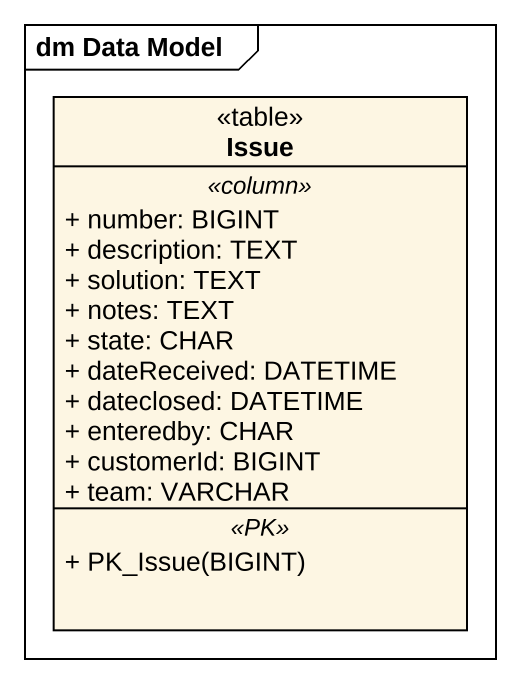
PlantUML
@startuml
mainframe dm Data Model
hide circle
hide empty members
skinparam classAttributeIconSize 0
class Issue <<table>> {
  .. <<column>> ..
  + number: BIGINT
  + description: TEXT
  + solution: TEXT
  + notes: TEXT
  + state: CHAR
  + dateReceived: DATETIME
  + dateclosed: DATETIME
  + enteredby: CHAR
  + customerId: BIGINT
  + team: VARCHAR
  .. <<PK>> ..
  + PK_Issue(BIGINT)
}
@enduml
